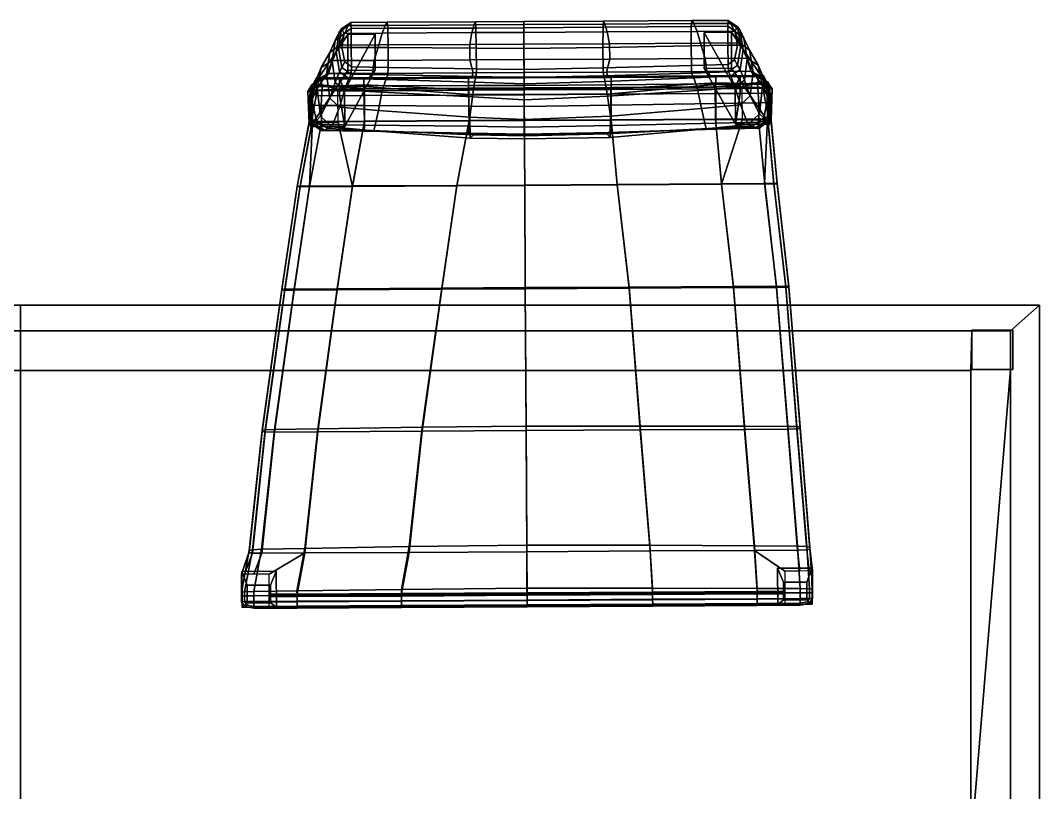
# Model space of a CAD drawing. Header units: millimetres. Extents: x -85 to 88, y -69 to 82.
# Drawn here: x 1.3 to 87.9, y 16.9 to 82.5 of the extents above; entities that cross this region are included whole.
import ezdxf

# ---------------------------------------------------------------- set-up
doc = ezdxf.new("R2010")
doc.units = ezdxf.units.MM
doc.header["$MEASUREMENT"] = 0
doc.layers.add('POLANTIS 1', color=41, linetype='Continuous')
doc.layers.add('POLANTIS 2', color=252, linetype='Continuous')

msp = doc.modelspace()

# ---------------------------------------------------------------- meshes
at = {"layer": 'POLANTIS 1'}
mesh = msp.add_polyface(dxfattribs=at)
corners = [(66.132, 33.285, -36.719), (66.124, 34.78, -36.719), (68.108, 34.791, -36.719), (68.116, 33.296, -36.719), (65.627, 32.905, 6.89), (68.55, 32.922, 6.89), (68.533, 35.98, 6.89), (65.61, 35.963, 6.89), (66.132, 33.285, -36.719), (68.116, 33.296, -36.719), (68.55, 32.922, 6.89), (65.627, 32.905, 6.89), (68.116, 33.296, -36.719), (68.108, 34.791, -36.719), (68.533, 35.98, 6.89), (68.55, 32.922, 6.89), (68.108, 34.791, -36.719), (66.124, 34.78, -36.719), (65.61, 35.963, 6.89), (68.533, 35.98, 6.89), (66.124, 34.78, -36.719), (66.132, 33.285, -36.719), (65.627, 32.905, 6.89), (65.61, 35.963, 6.89), (64.429, 77.793, -36.719), (64.437, 76.298, -36.719), (62.453, 76.287, -36.719), (62.445, 77.782, -36.719), (61.698, 81.48, 59.603), (59.373, 81.466, 59.603), (59.39, 78.408, 59.603), (61.716, 78.422, 59.603), (64.429, 77.793, -36.719), (62.445, 77.782, -36.719), (62.019, 76.725, 6.89), (64.942, 76.741, 6.89), (62.445, 77.782, -36.719), (62.453, 76.287, -36.719), (62.036, 73.667, 6.89), (62.019, 76.725, 6.89), (62.453, 76.287, -36.719), (64.437, 76.298, -36.719), (64.959, 73.683, 6.89), (62.036, 73.667, 6.89), (64.437, 76.298, -36.719), (64.429, 77.793, -36.719), (64.942, 76.741, 6.89), (64.959, 73.683, 6.89), (64.942, 76.741, 6.89), (62.019, 76.725, 6.89), (59.373, 81.466, 59.603), (61.698, 81.48, 59.603), (62.019, 76.725, 6.89), (62.036, 73.667, 6.89), (59.39, 78.408, 59.603), (59.373, 81.466, 59.603), (62.036, 73.667, 6.89), (64.959, 73.683, 6.89), (61.716, 78.422, 59.603), (59.39, 78.408, 59.603), (64.959, 73.683, 6.89), (64.942, 76.741, 6.89), (61.698, 81.48, 59.603), (61.716, 78.422, 59.603), (22.558, 33.037, -36.719), (20.574, 33.025, -36.719), (20.565, 34.52, -36.719), (22.549, 34.531, -36.719), (23.067, 32.663, 6.89), (23.049, 35.721, 6.89), (20.127, 35.704, 6.89), (20.144, 32.646, 6.89), (22.558, 33.037, -36.719), (23.067, 32.663, 6.89), (20.144, 32.646, 6.89), (20.574, 33.025, -36.719), (20.574, 33.025, -36.719), (20.144, 32.646, 6.89), (20.127, 35.704, 6.89), (20.565, 34.52, -36.719), (20.565, 34.52, -36.719), (20.127, 35.704, 6.89), (23.049, 35.721, 6.89), (22.549, 34.531, -36.719), (22.549, 34.531, -36.719), (23.049, 35.721, 6.89), (23.067, 32.663, 6.89), (22.558, 33.037, -36.719), (26.427, 77.576, -36.719), (28.411, 77.588, -36.719), (28.42, 76.093, -36.719), (26.436, 76.082, -36.719), (29.115, 81.294, 59.603), (29.133, 78.236, 59.603), (31.458, 78.249, 59.603), (31.441, 81.307, 59.603), (26.427, 77.576, -36.719), (25.926, 76.519, 6.89), (28.849, 76.536, 6.89), (28.411, 77.588, -36.719), (28.411, 77.588, -36.719), (28.849, 76.536, 6.89), (28.866, 73.478, 6.89), (28.42, 76.093, -36.719), (28.42, 76.093, -36.719), (28.866, 73.478, 6.89), (25.943, 73.461, 6.89), (26.436, 76.082, -36.719), (26.436, 76.082, -36.719), (25.943, 73.461, 6.89), (25.926, 76.519, 6.89), (26.427, 77.576, -36.719), (25.926, 76.519, 6.89), (29.115, 81.294, 59.603), (31.441, 81.307, 59.603), (28.849, 76.536, 6.89), (28.849, 76.536, 6.89), (31.441, 81.307, 59.603), (31.458, 78.249, 59.603), (28.866, 73.478, 6.89), (28.866, 73.478, 6.89), (31.458, 78.249, 59.603), (29.133, 78.236, 59.603), (25.943, 73.461, 6.89), (25.943, 73.461, 6.89), (29.133, 78.236, 59.603), (29.115, 81.294, 59.603), (25.926, 76.519, 6.89)]
mesh.append_faces([[corners[k] for k in face] for face in [(0, 1, 2, 3), (4, 5, 6, 7), (8, 9, 10, 11), (12, 13, 14, 15), (16, 17, 18, 19), (20, 21, 22, 23), (24, 25, 26, 27), (28, 29, 30, 31), (32, 33, 34, 35), (36, 37, 38, 39), (40, 41, 42, 43), (44, 45, 46, 47), (48, 49, 50, 51), (52, 53, 54, 55), (56, 57, 58, 59), (60, 61, 62, 63), (64, 65, 66, 67), (68, 69, 70, 71), (72, 73, 74, 75), (76, 77, 78, 79), (80, 81, 82, 83), (84, 85, 86, 87), (88, 89, 90, 91), (92, 93, 94, 95), (96, 97, 98, 99), (100, 101, 102, 103), (104, 105, 106, 107), (108, 109, 110, 111), (112, 113, 114, 115), (116, 117, 118, 119), (120, 121, 122, 123), (124, 125, 126, 127)]])
mesh = msp.add_polyface(dxfattribs=at)
corners = [(87.87, -33.767, 37.745), (87.87, -33.767, 37.745), (87.87, -33.767, 37.745), (87.87, 12.265, 37.745), (87.87, 12.265, 37.745), (87.87, 58.298, 37.745), (87.87, 58.298, 37.745), (87.87, 58.298, 37.745), (87.87, -33.767, 34.858), (87.87, -33.767, 34.858), (87.87, -33.767, 34.858), (87.87, 12.265, 34.858), (87.87, 12.265, 34.858), (87.87, 58.298, 34.858), (87.87, 58.298, 34.858), (87.87, 58.298, 34.858), (85.6, 52.856, 34.844), (85.6, 52.856, 34.844), (85.6, 52.856, 34.844), (85.6, 56.185, 34.844), (85.6, 56.185, 34.844), (85.6, 56.185, 34.844), (85.6, 52.856, -36.255), (85.6, 52.856, -36.255), (85.6, 52.856, -36.255), (85.6, 56.185, -36.255), (85.6, 56.185, -36.255), (85.6, 56.185, -36.255), (85.6, -31.654, 34.844), (85.6, -31.654, 34.844), (85.6, -31.654, 34.844), (85.6, -28.325, 34.844), (85.6, -28.325, 34.844), (85.6, -28.325, 34.844), (85.6, -31.654, -36.255), (85.6, -31.654, -36.255), (85.6, -31.654, -36.255), (85.6, -28.325, -36.255), (85.6, -28.325, -36.255), (85.6, -28.325, -36.255), (85.4, -31.604, 34.858), (85.4, -31.604, 34.858), (85.4, -31.604, 34.858), (85.4, 12.265, 34.858), (85.4, 12.265, 34.858), (85.4, 56.135, 34.858), (85.4, 56.135, 34.858), (85.4, 56.135, 34.858), (85.4, -31.604, 34.844), (85.4, -31.604, 34.844), (85.4, -31.604, 34.844), (85.4, -28.325, 34.844), (85.4, -28.325, 34.844), (85.4, -28.325, 34.844), (85.4, 52.856, 34.844), (85.4, 52.856, 34.844), (85.4, 52.856, 34.844), (85.4, 56.135, 34.844), (85.4, 56.135, 34.844), (85.4, 56.135, 34.844), (85.4, -28.325, 28.743), (85.4, -28.325, 28.743), (85.4, -28.325, 28.743), (85.4, 12.265, 28.743), (85.4, 12.265, 28.743), (85.4, 52.856, 28.743), (85.4, 52.856, 28.743), (85.4, 52.856, 28.743), (82.108, -28.325, 28.743), (82.108, -28.325, 28.743), (82.108, -28.325, 28.743), (82.108, 52.856, 28.743), (82.108, 52.856, 28.743), (82.108, 52.856, 28.743), (82.104, -31.654, 34.844), (82.104, -31.654, 34.844), (82.104, -31.654, 34.844), (82.104, -31.604, 34.844), (82.104, -31.604, 34.844), (82.104, -31.604, 34.844), (82.104, -28.325, 34.844), (82.104, -28.325, 34.844), (82.104, -28.325, 34.844), (82.104, -28.325, 34.844), (82.104, -28.325, 34.844), (82.104, -28.325, 34.844), (82.104, 52.856, 34.844), (82.104, 52.856, 34.844), (82.104, 52.856, 34.844), (82.104, 52.856, 34.844), (82.104, 52.856, 34.844), (82.104, 52.856, 34.844), (82.104, 56.135, 34.844), (82.104, 56.135, 34.844), (82.104, 56.135, 34.844), (82.104, 56.185, 34.844), (82.104, 56.185, 34.844), (82.104, 56.185, 34.844), (82.104, -31.604, 28.743), (82.104, -31.604, 28.743), (82.104, -31.604, 28.743), (82.104, -28.309, 28.743), (82.104, 52.839, 28.743), (82.104, 56.135, 28.743), (82.104, 56.135, 28.743), (82.104, 56.135, 28.743), (82.104, -31.654, -36.255), (82.104, -31.654, -36.255), (82.104, -31.654, -36.255), (82.104, -28.325, -36.255), (82.104, -28.325, -36.255), (82.104, -28.325, -36.255), (82.104, 52.856, -36.255), (82.104, 52.856, -36.255), (82.104, 52.856, -36.255), (82.104, 56.185, -36.255), (82.104, 56.185, -36.255), (82.104, 56.185, -36.255), (82.02, -28.224, 34.721), (82.02, -28.224, 34.721), (82.02, -28.224, 34.721), (82.02, 12.265, 34.721), (82.02, 12.265, 34.721), (82.02, 52.755, 34.721), (82.02, 52.755, 34.721), (82.02, 52.755, 34.721), (82.02, -28.224, 28.743), (82.02, -28.224, 28.743), (82.02, -28.224, 28.743), (82.02, 12.265, 28.743), (82.02, 12.265, 28.743), (82.02, 52.755, 28.743), (82.02, 52.755, 28.743), (82.02, 52.755, 28.743), (1.318, -33.767, 37.745), (1.318, -33.767, 37.745), (1.318, 12.266, 37.745), (1.318, 58.298, 37.745), (1.318, 58.298, 37.745), (1.318, -33.767, 34.858), (1.318, -33.767, 34.858), (1.318, -31.604, 34.858), (1.318, -31.604, 34.858), (1.318, 56.135, 34.858), (1.318, 56.135, 34.858), (1.318, 58.298, 34.858), (1.318, 58.298, 34.858), (1.318, -28.224, 34.721), (1.318, -28.224, 34.721), (1.318, 12.266, 34.721), (1.318, 52.755, 34.721), (1.318, 52.755, 34.721), (1.318, -31.604, 28.743), (1.318, -31.604, 28.743), (1.318, -28.224, 28.743), (1.318, -28.224, 28.743), (1.318, 52.755, 28.743), (1.318, 52.755, 28.743), (1.318, 56.135, 28.743), (1.318, 56.135, 28.743), (-79.383, -28.224, 34.721), (-79.383, -28.224, 34.721), (-79.383, -28.224, 34.721), (-79.383, 12.266, 34.721), (-79.383, 12.266, 34.721), (-79.383, 52.755, 34.721), (-79.383, 52.755, 34.721), (-79.383, 52.755, 34.721), (-79.383, -28.224, 28.743), (-79.383, -28.224, 28.743), (-79.383, -28.224, 28.743), (-79.383, 12.266, 28.743), (-79.383, 12.266, 28.743), (-79.383, 52.755, 28.743), (-79.383, 52.755, 28.743), (-79.383, 52.755, 28.743), (-79.467, -31.654, 34.844), (-79.467, -31.654, 34.844), (-79.467, -31.654, 34.844), (-79.467, -31.604, 34.844), (-79.467, -31.604, 34.844), (-79.467, -31.604, 34.844), (-79.467, -28.325, 34.844), (-79.467, -28.325, 34.844), (-79.467, -28.325, 34.844), (-79.467, -28.325, 34.844), (-79.467, -28.325, 34.844), (-79.467, -28.325, 34.844), (-79.467, 52.856, 34.844), (-79.467, 52.856, 34.844), (-79.467, 52.856, 34.844), (-79.467, 52.856, 34.844), (-79.467, 52.856, 34.844), (-79.467, 52.856, 34.844), (-79.467, 56.135, 34.844), (-79.467, 56.135, 34.844), (-79.467, 56.135, 34.844), (-79.467, 56.185, 34.844), (-79.467, 56.185, 34.844), (-79.467, 56.185, 34.844), (-79.467, -31.604, 28.743), (-79.467, -31.604, 28.743), (-79.467, -31.604, 28.743), (-79.467, -28.309, 28.743), (-79.467, 52.839, 28.743), (-79.467, 56.135, 28.743), (-79.467, 56.135, 28.743), (-79.467, 56.135, 28.743), (-79.467, -31.654, -36.255), (-79.467, -31.654, -36.255), (-79.467, -31.654, -36.255), (-79.467, -28.325, -36.255), (-79.467, -28.325, -36.255), (-79.467, -28.325, -36.255), (-79.467, 52.856, -36.255), (-79.467, 52.856, -36.255), (-79.467, 52.856, -36.255), (-79.467, 56.185, -36.255), (-79.467, 56.185, -36.255), (-79.467, 56.185, -36.255), (-79.471, -28.325, 28.743), (-79.471, -28.325, 28.743), (-79.471, -28.325, 28.743), (-79.471, 52.856, 28.743), (-79.471, 52.856, 28.743), (-79.471, 52.856, 28.743), (-82.763, -31.604, 34.858), (-82.763, -31.604, 34.858), (-82.763, -31.604, 34.858), (-82.763, 12.266, 34.858), (-82.763, 12.266, 34.858), (-82.763, 56.135, 34.858), (-82.763, 56.135, 34.858), (-82.763, 56.135, 34.858), (-82.763, -31.604, 34.844), (-82.763, -31.604, 34.844), (-82.763, -31.604, 34.844), (-82.763, -28.325, 34.844), (-82.763, -28.325, 34.844), (-82.763, -28.325, 34.844), (-82.763, 52.856, 34.844), (-82.763, 52.856, 34.844), (-82.763, 52.856, 34.844), (-82.763, 56.135, 34.844), (-82.763, 56.135, 34.844), (-82.763, 56.135, 34.844), (-82.763, -28.325, 28.743), (-82.763, -28.325, 28.743), (-82.763, -28.325, 28.743), (-82.763, 12.266, 28.743), (-82.763, 12.266, 28.743), (-82.763, 52.856, 28.743), (-82.763, 52.856, 28.743), (-82.763, 52.856, 28.743), (-82.963, -31.654, 34.844), (-82.963, -31.654, 34.844), (-82.963, -31.654, 34.844), (-82.963, -28.325, 34.844), (-82.963, -28.325, 34.844), (-82.963, -28.325, 34.844), (-82.963, 52.856, 34.844), (-82.963, 52.856, 34.844), (-82.963, 52.856, 34.844), (-82.963, 56.185, 34.844), (-82.963, 56.185, 34.844), (-82.963, 56.185, 34.844), (-82.963, -31.654, -36.255), (-82.963, -31.654, -36.255), (-82.963, -31.654, -36.255), (-82.963, -28.325, -36.255), (-82.963, -28.325, -36.255), (-82.963, -28.325, -36.255), (-82.963, 52.856, -36.255), (-82.963, 52.856, -36.255), (-82.963, 52.856, -36.255), (-82.963, 56.185, -36.255), (-82.963, 56.185, -36.255), (-82.963, 56.185, -36.255), (-85.233, 58.298, 37.745), (-85.233, 58.298, 37.745), (-85.233, 58.298, 37.745), (-85.233, 58.298, 34.858), (-85.233, 58.298, 34.858), (-85.233, 58.298, 34.858), (-85.233, -33.767, 37.745), (-85.233, -33.767, 37.745), (-85.233, -33.767, 37.745), (-85.233, 12.266, 37.745), (-85.233, 12.266, 37.745), (-85.233, -33.767, 34.858), (-85.233, -33.767, 34.858), (-85.233, -33.767, 34.858), (-85.233, 12.266, 34.858), (-85.233, 12.266, 34.858)]
mesh.append_faces([[corners[k] for k in face] for face in [(7, 14, 145, 138), (12, 44, 47, 15), (130, 122, 125, 133), (43, 63, 65, 54), (45, 43, 54, 57), (59, 56, 90, 94), (72, 89, 55, 66), (103, 92, 86, 71), (24, 113, 116, 27), (17, 20, 95, 87), (91, 97, 117, 114), (18, 88, 112, 23), (19, 16, 22, 25), (96, 21, 26, 115), (121, 149, 151, 124), (47, 144, 146, 15), (143, 46, 58, 93), (143, 93, 104, 158), (105, 73, 102, 132), (105, 132, 157, 159), (150, 156, 131, 123), (279, 138, 145, 281), (232, 229, 292, 282), (165, 163, 171, 173), (242, 253, 250, 230), (245, 242, 230, 233), (244, 195, 192, 241), (223, 251, 240, 191), (207, 225, 193, 196), (273, 276, 219, 216), (260, 189, 198, 263), (188, 214, 217, 197), (261, 272, 215, 190), (265, 277, 274, 262), (199, 218, 275, 264), (151, 149, 164, 167), (232, 282, 146, 144), (143, 158, 205, 194), (143, 194, 243, 231), (204, 224, 206, 175), (206, 159, 157, 175), (150, 166, 174, 156), (13, 5, 3, 11), (6, 137, 136, 4), (280, 283, 293, 288), (249, 252, 224, 204), (249, 204, 175, 172), (137, 278, 287, 136), (129, 132, 102, 67), (102, 73, 67, 67), (129, 67, 64, 64), (2, 135, 139, 9), (12, 10, 42, 44), (130, 128, 120, 122), (40, 48, 51, 43), (60, 63, 43, 51), (50, 79, 84, 53), (69, 61, 52, 82), (98, 68, 80, 77), (39, 36, 107, 110), (32, 81, 74, 29), (85, 111, 108, 76), (33, 38, 109, 83), (28, 34, 37, 31), (75, 106, 35, 30), (121, 119, 148, 149), (42, 10, 140, 142), (141, 152, 99, 78), (141, 78, 49, 41), (100, 153, 155, 127), (100, 127, 101, 70), (147, 118, 126, 154), (285, 289, 139, 135), (227, 290, 292, 229), (160, 168, 171, 163), (250, 248, 239, 230), (230, 239, 236, 228), (235, 238, 186, 180), (220, 184, 237, 246), (202, 181, 187, 222), (270, 213, 210, 267), (257, 254, 177, 183), (182, 176, 208, 211), (258, 185, 212, 269), (256, 259, 271, 268), (178, 255, 266, 209), (148, 162, 164, 149), (227, 142, 140, 290), (141, 226, 234, 179), (141, 179, 200, 152), (155, 153, 201, 170), (203, 170, 201, 221), (147, 154, 169, 161), (8, 11, 3, 0), (1, 4, 136, 134), (286, 288, 293, 291), (249, 172, 170, 203), (249, 203, 221, 247), (134, 136, 287, 284), (129, 64, 62, 101), (62, 70, 101, 101), (129, 101, 127, 127)]])
at = {"layer": 'POLANTIS 2'}
mesh = msp.add_polyface(dxfattribs=at)
corners = [(26.062, 77.008, 11.032), (25.801, 75.366, 11.276), (25.897, 75.393, 11.619), (26.223, 77.049, 11.333), (26.449, 77.424, 16.04), (26.079, 75.727, 16.36), (26.46, 73.98, 16.699), (26.223, 73.733, 11.916), (26.103, 73.721, 11.523), (28.391, 81.477, 56.86), (28.139, 79.806, 57.094), (28.339, 80.121, 59.712), (28.59, 81.753, 59.483), (28.823, 81.37, 59.905), (28.621, 80.178, 60.201), (28.868, 78.954, 60.244), (28.616, 78.487, 59.942), (28.408, 78.129, 57.328), (25.783, 75.322, 10.725), (26.074, 73.688, 10.955), (26.163, 73.74, 10.464), (26.061, 75.281, 10.235), (26.05, 76.934, 10.008), (26.025, 76.953, 10.496), (29.177, 82.038, 56.782), (28.844, 81.381, 50.213), (28.058, 80.786, 50.295), (27.596, 79.762, 41.896), (28.425, 80.378, 41.807), (30.489, 76.921, 10.008), (30.516, 75.249, 10.077), (26.855, 75.264, 10.073), (26.941, 76.91, 10.023), (26.05, 76.934, 10.008), (26.061, 75.281, 10.235), (26.163, 73.74, 10.464), (26.875, 73.645, 10.466), (30.538, 73.601, 10.473), (28.868, 78.954, 60.244), (29.426, 78.542, 60.431), (29.419, 80.194, 60.364), (28.621, 80.178, 60.201), (28.823, 81.37, 59.905), (29.399, 81.806, 59.972), (29.376, 82.3, 59.406), (28.59, 81.753, 59.483), (28.391, 81.477, 56.86), (28.59, 81.753, 59.483), (29.376, 82.3, 59.406), (29.177, 82.038, 56.782), (30.575, 77.575, 10.949), (30.474, 77.521, 10.42), (26.815, 77.501, 10.42), (26.896, 77.557, 10.951), (26.062, 77.008, 11.032), (26.025, 76.953, 10.496), (26.05, 76.934, 10.008), (26.941, 76.91, 10.023), (26.815, 77.501, 10.42), (30.474, 77.521, 10.42), (29.218, 77.551, 57.409), (29.409, 77.93, 60.02), (28.616, 78.487, 59.942), (29.409, 77.93, 60.02), (27.32, 77.918, 42.163), (27.803, 79.013, 50.54), (28.062, 77.214, 50.787), (27.596, 75.886, 42.434), (27.596, 79.762, 41.896), (28.425, 80.378, 41.807), (27.819, 79.076, 26.809), (26.863, 78.484, 26.912), (26.449, 77.424, 16.04), (27.495, 77.981, 15.935), (31.229, 77.985, 15.927), (31.367, 79.085, 26.805), (28.412, 75.115, 42.537), (28.84, 76.559, 50.874), (26.524, 76.687, 27.217), (26.863, 78.484, 26.912), (26.816, 74.34, 27.527), (27.771, 73.456, 27.707), (31.732, 74.833, 42.574), (28.412, 75.115, 42.537), (27.771, 73.456, 27.707), (31.34, 73.104, 27.797), (27.186, 77.596, 11.238), (26.223, 77.049, 11.333), (30.926, 77.606, 11.233), (30.532, 77.009, 9.934), (30.535, 76.669, 8.2), (26.767, 77.001, 8.135), (26.768, 76.872, 9.85), (26.043, 76.812, 9.849), (25.978, 76.86, 8.128), (28.284, 76.638, 5.513), (25.929, 76.525, 6.89), (30.535, 76.66, 6.384), (28.282, 76.494, 5.241), (30.535, 76.507, 5.244), (30.538, 76.095, 5.155), (28.283, 76.082, 5.155), (30.55, 73.933, 10.747), (30.533, 76.868, 10.545), (26.116, 76.844, 10.448), (26.133, 73.909, 10.62), (26.102, 73.907, 10.012), (26.133, 73.909, 10.62), (26.116, 76.844, 10.448), (25.98, 76.458, 9.858), (25.98, 76.458, 9.858), (26.116, 76.844, 10.448), (30.533, 76.868, 10.545), (26.043, 76.812, 9.849), (25.978, 76.86, 8.128), (25.717, 76.449, 8.145), (25.838, 73.899, 8.272), (25.839, 73.783, 5.579), (30.535, 76.651, 5.526), (25.929, 76.525, 6.89), (30.55, 73.898, 5.186), (28.296, 73.885, 5.186), (30.535, 76.507, 5.244), (28.282, 76.494, 5.241)]
mesh.append_faces([[corners[k] for k in face] for face in [(0, 1, 2, 3), (4, 3, 2, 5), (6, 5, 2, 7), (8, 7, 2, 1), (9, 10, 11, 12), (13, 12, 11, 14), (15, 14, 11, 16), (17, 16, 11, 10), (8, 1, 18, 19), (20, 19, 18, 21), (22, 21, 18, 23), (0, 23, 18, 1), (9, 24, 25, 26), (27, 26, 25, 28), (29, 30, 31, 32), (33, 32, 31, 34), (35, 34, 31, 36), (37, 36, 31, 30), (38, 39, 40, 41), (42, 41, 40, 43), (42, 43, 44, 45), (46, 47, 48, 49), (50, 51, 52, 53), (54, 53, 52, 55), (56, 55, 52, 57), (29, 32, 58, 59), (17, 60, 61, 16), (38, 62, 63, 39), (27, 64, 65, 26), (9, 26, 65, 10), (17, 10, 65, 66), (67, 66, 65, 64), (68, 69, 70, 71), (72, 71, 70, 73), (74, 73, 70, 75), (67, 76, 77, 66), (17, 66, 77, 60), (4, 5, 78, 79), (27, 79, 78, 64), (67, 64, 78, 80), (6, 80, 78, 5), (67, 80, 81, 76), (82, 83, 84, 85), (72, 73, 86, 87), (54, 87, 86, 53), (50, 53, 86, 88), (74, 88, 86, 73), (89, 90, 91, 92), (93, 92, 91, 94), (91, 95, 96, 94), (90, 97, 95, 91), (98, 99, 100, 101), (102, 103, 104, 105), (106, 107, 108, 109), (93, 110, 111, 92), (89, 92, 111, 112), (113, 114, 115, 109), (106, 109, 115, 116), (115, 117, 116, 116), (97, 118, 95, 95), (119, 117, 115, 114), (120, 121, 101, 100), (122, 123, 95, 118)]])
mesh = msp.add_polyface(dxfattribs=at)
corners = [(32.338, 77.462, 57.421), (32.011, 76.383, 50.893), (39.701, 75.979, 50.935), (39.893, 77.238, 57.449), (31.732, 74.833, 42.574), (39.477, 74.279, 42.648), (32.518, 81.815, 59.973), (32.537, 80.176, 60.368), (40.036, 80.131, 60.379), (40.006, 81.836, 59.976), (32.541, 78.495, 60.439), (40.049, 78.381, 60.456), (30.489, 76.921, 10.008), (30.474, 77.521, 10.42), (39.359, 77.572, 10.42), (39.372, 76.95, 10.01), (30.575, 77.575, 10.949), (39.421, 77.624, 10.945), (39.359, 77.572, 10.42), (30.474, 77.521, 10.42), (32.532, 77.868, 60.03), (40.017, 77.717, 60.052), (40.017, 77.717, 60.052), (32.532, 77.868, 60.03), (32.302, 82.055, 56.782), (32.034, 81.399, 50.213), (28.844, 81.381, 50.213), (29.177, 82.038, 56.782), (31.748, 80.395, 41.805), (28.425, 80.378, 41.807), (29.419, 80.194, 60.364), (29.426, 78.542, 60.431), (29.399, 81.806, 59.972), (32.479, 82.318, 59.406), (29.376, 82.3, 59.406), (29.376, 82.3, 59.406), (32.479, 82.318, 59.406), (29.409, 77.93, 60.02), (29.218, 77.551, 57.409), (29.409, 77.93, 60.02), (39.845, 82.099, 56.782), (39.66, 81.443, 50.213), (39.481, 80.437, 41.801), (39.406, 75.213, 10.087), (30.516, 75.249, 10.077), (30.538, 73.601, 10.473), (39.42, 73.494, 10.491), (39.975, 82.361, 59.406), (39.975, 82.361, 59.406), (31.367, 79.085, 26.805), (27.819, 79.076, 26.809), (28.84, 76.559, 50.874), (28.412, 75.115, 42.537), (39.475, 79.126, 26.787), (31.229, 77.985, 15.927), (39.754, 78.026, 15.9), (39.643, 77.651, 11.215), (30.926, 77.606, 11.233), (30.535, 76.507, 5.244), (30.535, 76.651, 5.526), (39.402, 76.701, 5.579), (39.403, 76.557, 5.257), (30.535, 76.66, 6.384), (39.402, 76.709, 6.489), (30.532, 77.009, 9.934), (30.533, 76.868, 10.545), (39.405, 76.18, 10.778), (39.402, 76.588, 10.137), (30.55, 73.933, 10.747), (39.417, 73.98, 11.046), (39.405, 76.18, 10.778), (30.533, 76.868, 10.545), (30.535, 76.507, 5.244), (39.403, 76.557, 5.257), (39.405, 76.146, 5.155), (30.538, 76.095, 5.155), (30.55, 73.898, 5.186), (39.417, 73.949, 5.186), (39.402, 76.718, 8.358), (30.535, 76.669, 8.2), (44.103, 75.74, 50.961), (44.095, 77.099, 57.466), (44.112, 74.066, 42.691), (44.078, 80.103, 60.384), (44.068, 81.846, 59.977), (44.088, 78.311, 60.467), (44.092, 77.599, 10.42), (44.096, 76.963, 10.012), (44.092, 77.65, 10.941), (44.092, 77.599, 10.42), (44.092, 77.621, 60.065), (44.092, 77.621, 60.065), (44.066, 82.122, 56.782), (44.07, 81.468, 50.213), (44.076, 80.463, 41.797), (44.106, 75.185, 10.093), (44.116, 73.423, 10.502), (44.065, 82.384, 59.406), (44.065, 82.384, 59.406), (44.083, 79.151, 26.77), (44.089, 78.049, 15.874), (44.091, 77.674, 11.198), (44.097, 76.727, 5.61), (44.098, 76.584, 5.265), (44.097, 76.735, 6.553), (44.1, 76.205, 10.918), (44.097, 76.613, 10.259), (44.112, 74.005, 11.224), (44.1, 76.205, 10.918), (44.098, 76.584, 5.265), (44.1, 76.172, 5.155), (44.113, 73.975, 5.186), (44.097, 76.744, 8.453)]
mesh.append_faces([[corners[k] for k in face] for face in [(0, 1, 2, 3), (4, 5, 2, 1), (6, 7, 8, 9), (10, 11, 8, 7), (12, 13, 14, 15), (16, 17, 18, 19), (10, 20, 21, 11), (0, 3, 22, 23), (24, 25, 26, 27), (28, 29, 26, 25), (10, 7, 30, 31), (6, 32, 30, 7), (6, 33, 34, 32), (24, 27, 35, 36), (0, 23, 37, 38), (10, 31, 39, 20), (24, 40, 41, 25), (28, 25, 41, 42), (12, 15, 43, 44), (45, 44, 43, 46), (6, 9, 47, 33), (24, 36, 48, 40), (28, 49, 50, 29), (0, 38, 51, 1), (4, 1, 51, 52), (28, 42, 53, 49), (54, 49, 53, 55), (54, 55, 56, 57), (16, 57, 56, 17), (58, 59, 60, 61), (62, 63, 60, 59), (64, 65, 66, 67), (68, 69, 70, 71), (72, 73, 74, 75), (76, 75, 74, 77), (64, 67, 78, 79), (62, 79, 78, 63), (80, 81, 3, 2), (5, 82, 80, 2), (8, 83, 84, 9), (11, 85, 83, 8), (14, 86, 87, 15), (17, 88, 89, 18), (21, 90, 85, 11), (81, 91, 22, 3), (40, 92, 93, 41), (41, 93, 94, 42), (87, 95, 43, 15), (95, 96, 46, 43), (9, 84, 97, 47), (48, 98, 92, 40), (99, 100, 55, 53), (42, 94, 99, 53), (56, 101, 88, 17), (55, 100, 101, 56), (60, 102, 103, 61), (63, 104, 102, 60), (66, 105, 106, 67), (69, 107, 108, 70), (73, 109, 110, 74), (74, 110, 111, 77), (78, 112, 104, 63), (67, 106, 112, 78)]])
mesh = msp.add_polyface(dxfattribs=at)
corners = [(58.519, 77.611, 57.421), (50.967, 77.301, 57.449), (51.174, 76.045, 50.935), (58.858, 76.536, 50.893), (59.155, 74.989, 42.574), (51.417, 74.347, 42.648), (58.29, 81.962, 59.973), (50.803, 81.898, 59.976), (50.792, 80.193, 60.379), (58.29, 80.323, 60.368), (58.305, 78.642, 60.439), (50.799, 78.442, 60.456), (60.375, 77.091, 10.008), (51.491, 77.019, 10.01), (51.497, 77.641, 10.42), (60.383, 77.692, 10.42), (60.281, 77.744, 10.949), (60.383, 77.692, 10.42), (51.497, 77.641, 10.42), (51.436, 77.693, 10.945), (50.838, 77.779, 60.052), (58.321, 78.015, 60.03), (58.321, 78.015, 60.03), (50.838, 77.779, 60.052), (58.503, 82.205, 56.782), (61.628, 82.223, 56.782), (61.968, 81.57, 50.213), (58.779, 81.552, 50.213), (59.076, 80.55, 41.805), (62.399, 80.572, 41.807), (61.419, 78.724, 60.431), (61.407, 80.376, 60.364), (61.408, 81.989, 59.972), (61.426, 82.483, 59.406), (58.323, 82.465, 59.406), (58.323, 82.465, 59.406), (61.426, 82.483, 59.406), (61.638, 77.736, 57.409), (61.443, 78.113, 60.02), (61.443, 78.113, 60.02), (51.152, 81.508, 50.213), (50.96, 82.162, 56.782), (51.343, 80.505, 41.801), (60.367, 75.419, 10.077), (51.477, 75.281, 10.087), (60.363, 73.771, 10.473), (51.483, 73.563, 10.491), (50.827, 82.423, 59.406), (50.827, 82.423, 59.406), (62.027, 76.748, 50.874), (62.472, 75.309, 42.537), (59.472, 79.245, 26.805), (51.364, 79.194, 26.787), (59.623, 78.147, 15.927), (51.098, 78.091, 15.9), (59.93, 77.771, 11.233), (51.213, 77.716, 11.215), (60.333, 76.677, 5.244), (51.466, 76.626, 5.257), (51.465, 76.769, 5.579), (60.332, 76.82, 5.526), (60.332, 76.83, 6.384), (51.465, 76.778, 6.489), (60.33, 77.179, 9.934), (51.465, 76.657, 10.137), (51.468, 76.249, 10.778), (60.331, 77.037, 10.545), (60.347, 74.103, 10.747), (60.331, 77.037, 10.545), (51.468, 76.249, 10.778), (51.48, 74.049, 11.046), (60.333, 76.677, 5.244), (60.335, 76.265, 5.155), (51.468, 76.214, 5.155), (51.466, 76.626, 5.257), (60.348, 74.068, 5.186), (51.48, 74.018, 5.186), (60.332, 76.839, 8.2), (51.465, 76.787, 8.358), (62.583, 76.833, 5.513), (44.103, 75.74, 50.961), (44.095, 77.099, 57.466), (44.112, 74.066, 42.691), (44.068, 81.846, 59.977), (44.078, 80.103, 60.384), (44.088, 78.311, 60.467), (44.096, 76.963, 10.012), (44.092, 77.599, 10.42), (44.092, 77.599, 10.42), (44.092, 77.65, 10.941), (44.092, 77.621, 60.065), (44.092, 77.621, 60.065), (44.07, 81.468, 50.213), (44.066, 82.122, 56.782), (44.076, 80.463, 41.797), (44.106, 75.185, 10.093), (44.116, 73.423, 10.502), (44.065, 82.384, 59.406), (44.065, 82.384, 59.406), (44.083, 79.151, 26.77), (44.089, 78.049, 15.874), (44.091, 77.674, 11.198), (44.098, 76.584, 5.265), (44.097, 76.727, 5.61), (44.097, 76.735, 6.553), (44.097, 76.613, 10.259), (44.1, 76.205, 10.918), (44.1, 76.205, 10.918), (44.112, 74.005, 11.224), (44.1, 76.172, 5.155), (44.098, 76.584, 5.265), (44.113, 73.975, 5.186), (44.097, 76.744, 8.453)]
mesh.append_faces([[corners[k] for k in face] for face in [(0, 1, 2, 3), (4, 3, 2, 5), (6, 7, 8, 9), (10, 9, 8, 11), (12, 13, 14, 15), (16, 17, 18, 19), (10, 11, 20, 21), (0, 22, 23, 1), (24, 25, 26, 27), (28, 27, 26, 29), (10, 30, 31, 9), (6, 9, 31, 32), (6, 32, 33, 34), (24, 35, 36, 25), (0, 37, 38, 22), (10, 21, 39, 30), (24, 27, 40, 41), (28, 42, 40, 27), (12, 43, 44, 13), (45, 46, 44, 43), (6, 34, 47, 7), (24, 41, 48, 35), (0, 3, 49, 37), (4, 50, 49, 3), (28, 51, 52, 42), (53, 54, 52, 51), (53, 55, 56, 54), (16, 19, 56, 55), (57, 58, 59, 60), (61, 60, 59, 62), (63, 64, 65, 66), (67, 68, 69, 70), (71, 72, 73, 74), (75, 76, 73, 72), (63, 77, 78, 64), (61, 62, 78, 77), (61, 79, 60, 60), (80, 2, 1, 81), (5, 2, 80, 82), (8, 7, 83, 84), (11, 8, 84, 85), (14, 13, 86, 87), (19, 18, 88, 89), (20, 11, 85, 90), (81, 1, 23, 91), (41, 40, 92, 93), (40, 42, 94, 92), (86, 13, 44, 95), (95, 44, 46, 96), (7, 47, 97, 83), (48, 41, 93, 98), (99, 52, 54, 100), (42, 52, 99, 94), (56, 19, 89, 101), (54, 56, 101, 100), (59, 58, 102, 103), (62, 59, 103, 104), (65, 64, 105, 106), (70, 69, 107, 108), (74, 73, 109, 110), (73, 76, 111, 109), (78, 62, 104, 112), (64, 78, 112, 105)]])
mesh = msp.add_polyface(dxfattribs=at)
corners = [(64.8, 77.228, 11.032), (64.639, 77.267, 11.333), (64.983, 75.616, 11.619), (65.08, 75.59, 11.276), (64.409, 77.64, 16.04), (64.798, 75.948, 16.36), (64.437, 74.196, 16.699), (64.676, 73.952, 11.916), (64.796, 73.941, 11.523), (62.421, 81.671, 56.86), (62.219, 81.944, 59.483), (62.488, 80.316, 59.712), (62.691, 80.003, 57.094), (61.989, 81.559, 59.905), (62.205, 80.369, 60.201), (61.972, 79.143, 60.244), (62.229, 78.679, 59.942), (62.442, 78.323, 57.328), (64.826, 73.908, 10.955), (65.098, 75.546, 10.725), (64.737, 73.96, 10.464), (64.821, 75.501, 10.235), (64.813, 77.155, 10.008), (64.838, 77.174, 10.496), (62.762, 80.984, 50.295), (61.968, 81.57, 50.213), (61.628, 82.223, 56.782), (63.235, 79.965, 41.896), (62.399, 80.572, 41.807), (60.375, 77.091, 10.008), (63.922, 77.12, 10.023), (64.027, 75.476, 10.073), (60.367, 75.419, 10.077), (64.813, 77.155, 10.008), (64.821, 75.501, 10.235), (64.737, 73.96, 10.464), (64.026, 73.856, 10.466), (60.363, 73.771, 10.473), (61.972, 79.143, 60.244), (62.205, 80.369, 60.201), (61.407, 80.376, 60.364), (61.419, 78.724, 60.431), (61.989, 81.559, 59.905), (61.408, 81.989, 59.972), (62.219, 81.944, 59.483), (61.426, 82.483, 59.406), (62.421, 81.671, 56.86), (61.628, 82.223, 56.782), (61.426, 82.483, 59.406), (62.219, 81.944, 59.483), (60.281, 77.744, 10.949), (63.96, 77.768, 10.951), (64.041, 77.713, 10.42), (60.383, 77.692, 10.42), (64.8, 77.228, 11.032), (64.838, 77.174, 10.496), (64.813, 77.155, 10.008), (63.922, 77.12, 10.023), (60.383, 77.692, 10.42), (64.041, 77.713, 10.42), (61.443, 78.113, 60.02), (61.638, 77.736, 57.409), (61.443, 78.113, 60.02), (62.229, 78.679, 59.942), (63.036, 79.213, 50.54), (63.532, 78.124, 42.163), (62.798, 77.412, 50.787), (63.279, 76.089, 42.434), (63.235, 79.965, 41.896), (63.983, 78.695, 26.912), (63.02, 79.276, 26.809), (62.399, 80.572, 41.807), (64.409, 77.64, 16.04), (63.356, 78.185, 15.935), (59.623, 78.147, 15.927), (59.472, 79.245, 26.805), (59.076, 80.55, 41.805), (62.027, 76.748, 50.874), (62.472, 75.309, 42.537), (63.983, 78.695, 26.912), (64.342, 76.903, 27.217), (64.077, 74.552, 27.527), (63.132, 73.657, 27.707), (59.155, 74.989, 42.574), (59.567, 73.265, 27.797), (63.132, 73.657, 27.707), (62.472, 75.309, 42.537), (64.639, 77.267, 11.333), (63.67, 77.803, 11.238), (59.93, 77.771, 11.233), (60.33, 77.179, 9.934), (64.096, 77.084, 9.85), (64.095, 77.214, 8.135), (60.332, 76.839, 8.2), (64.821, 77.033, 9.849), (64.886, 77.082, 8.128), (64.939, 76.747, 6.89), (62.583, 76.833, 5.513), (60.332, 76.83, 6.384), (62.586, 76.69, 5.241), (62.59, 76.278, 5.155), (60.335, 76.265, 5.155), (60.333, 76.677, 5.244), (60.347, 74.103, 10.747), (64.764, 74.129, 10.62), (64.748, 77.064, 10.448), (60.331, 77.037, 10.545), (64.796, 74.128, 10.012), (64.888, 76.679, 9.858), (64.748, 77.064, 10.448), (64.764, 74.129, 10.62), (64.748, 77.064, 10.448), (64.888, 76.679, 9.858), (60.331, 77.037, 10.545), (64.821, 77.033, 9.849), (65.152, 76.674, 8.145), (64.886, 77.082, 8.128), (65.059, 74.122, 8.272), (65.06, 74.006, 5.579), (64.939, 76.747, 6.89), (60.348, 74.068, 5.186), (62.602, 74.081, 5.186), (60.333, 76.677, 5.244), (60.332, 76.82, 5.526), (62.586, 76.69, 5.241)]
mesh.append_faces([[corners[k] for k in face] for face in [(0, 1, 2, 3), (4, 5, 2, 1), (6, 7, 2, 5), (8, 3, 2, 7), (9, 10, 11, 12), (13, 14, 11, 10), (15, 16, 11, 14), (17, 12, 11, 16), (8, 18, 19, 3), (20, 21, 19, 18), (22, 23, 19, 21), (0, 3, 19, 23), (9, 24, 25, 26), (27, 28, 25, 24), (29, 30, 31, 32), (33, 34, 31, 30), (35, 36, 31, 34), (37, 32, 31, 36), (38, 39, 40, 41), (42, 43, 40, 39), (42, 44, 45, 43), (46, 47, 48, 49), (50, 51, 52, 53), (54, 55, 52, 51), (56, 57, 52, 55), (29, 58, 59, 30), (17, 16, 60, 61), (38, 41, 62, 63), (27, 24, 64, 65), (9, 12, 64, 24), (17, 66, 64, 12), (67, 65, 64, 66), (68, 69, 70, 71), (72, 73, 70, 69), (74, 75, 70, 73), (76, 71, 70, 75), (67, 66, 77, 78), (17, 61, 77, 66), (4, 79, 80, 5), (27, 65, 80, 79), (67, 81, 80, 65), (6, 5, 80, 81), (67, 78, 82, 81), (83, 84, 85, 86), (72, 87, 88, 73), (54, 51, 88, 87), (50, 89, 88, 51), (74, 73, 88, 89), (90, 91, 92, 93), (94, 95, 92, 91), (92, 95, 96, 97), (93, 92, 97, 98), (99, 100, 101, 102), (103, 104, 105, 106), (107, 108, 109, 110), (94, 91, 111, 112), (90, 113, 111, 91), (114, 108, 115, 116), (107, 117, 115, 108), (115, 117, 118, 118), (119, 116, 115, 118), (120, 101, 100, 121), (122, 123, 97, 124)]])
mesh = msp.add_polyface(dxfattribs=at)
corners = [(30.603, 73.087, 11.638), (30.916, 73.091, 12.111), (27.154, 73.167, 12.044), (26.919, 73.16, 11.614), (26.103, 73.721, 11.523), (26.223, 73.733, 11.916), (26.46, 73.98, 16.699), (27.414, 73.307, 16.861), (31.185, 73.144, 16.968), (30.538, 73.601, 10.473), (30.513, 73.069, 11.043), (26.854, 73.131, 11.034), (26.875, 73.645, 10.466), (26.163, 73.74, 10.464), (26.875, 73.645, 10.466), (26.854, 73.131, 11.034), (26.074, 73.688, 10.955), (26.103, 73.721, 11.523), (26.074, 73.688, 10.955), (26.854, 73.131, 11.034), (26.919, 73.16, 11.614), (30.513, 73.069, 11.043), (39.42, 73.494, 10.491), (39.41, 72.906, 11.065), (39.41, 72.906, 11.065), (39.469, 72.897, 11.684), (39.802, 72.775, 17.152), (39.526, 72.474, 27.946), (31.34, 73.104, 27.797), (31.732, 74.833, 42.574), (39.477, 74.279, 42.648), (26.46, 73.98, 16.699), (27.414, 73.307, 16.861), (27.771, 73.456, 27.707), (26.816, 74.34, 27.527), (27.771, 73.456, 27.707), (39.67, 72.888, 12.224), (30.55, 73.933, 10.747), (29.524, 68.424, 11.252), (38.392, 68.47, 11.703), (39.417, 73.98, 11.046), (28.228, 59.692, 11.577), (37.095, 59.755, 12.128), (25.867, 68.373, 5.263), (26.892, 73.816, 5.187), (28.296, 73.824, 5.187), (29.525, 68.394, 5.263), (30.55, 73.898, 5.186), (28.296, 73.885, 5.186), (25.076, 68.371, 5.381), (26.102, 73.805, 5.285), (23.78, 59.586, 5.437), (24.57, 59.586, 5.305), (28.229, 59.607, 5.305), (39.417, 73.949, 5.186), (38.392, 68.445, 5.263), (37.096, 59.657, 5.305), (25.465, 37.649, 10.728), (34.331, 37.812, 11.048), (35.431, 47.938, 11.698), (26.564, 47.816, 11.237), (23.78, 59.586, 5.437), (23.517, 59.599, 5.832), (24.813, 68.376, 5.736), (25.076, 68.371, 5.381), (25.839, 73.783, 5.579), (26.102, 73.805, 5.285), (24.813, 68.384, 6.687), (23.517, 59.618, 6.838), (22.907, 47.535, 5.231), (22.117, 47.544, 5.35), (26.565, 47.556, 5.231), (23.78, 59.653, 10.657), (24.57, 59.665, 11.334), (25.866, 68.406, 11.055), (25.076, 68.4, 10.406), (26.102, 73.907, 10.012), (25.076, 68.4, 10.406), (25.866, 68.406, 11.055), (26.133, 73.909, 10.62), (26.133, 73.909, 10.62), (35.432, 47.606, 5.231), (22.117, 47.544, 5.35), (21.853, 47.582, 5.706), (21.853, 47.635, 6.66), (21.017, 37.537, 9.98), (21.807, 37.577, 10.592), (22.906, 47.762, 11.035), (22.116, 47.733, 10.384), (24.813, 68.392, 8.597), (25.838, 73.899, 8.272), (23.78, 59.653, 10.657), (23.516, 59.637, 8.803), (21.853, 47.689, 8.573), (22.116, 47.733, 10.384), (44.116, 73.423, 10.502), (44.119, 72.817, 11.079), (44.119, 72.817, 11.079), (44.119, 72.803, 11.711), (44.121, 72.432, 28.018), (44.112, 74.066, 42.691), (44.12, 72.676, 17.242), (44.119, 72.795, 12.287), (44.144, 68.5, 11.971), (44.112, 74.005, 11.224), (44.193, 59.804, 12.456), (44.113, 73.975, 5.186), (44.144, 68.477, 5.263), (44.194, 59.698, 5.305), (44.26, 48.03, 11.973), (44.318, 37.934, 11.239), (44.262, 47.656, 5.231)]
mesh.append_faces([[corners[k] for k in face] for face in [(0, 1, 2, 3), (4, 3, 2, 5), (6, 5, 2, 7), (8, 7, 2, 1), (9, 10, 11, 12), (13, 14, 15, 16), (17, 18, 19, 20), (0, 3, 15, 21), (9, 22, 23, 10), (0, 21, 24, 25), (8, 26, 27, 28), (29, 28, 27, 30), (31, 32, 33, 34), (8, 28, 35, 7), (0, 25, 36, 1), (8, 1, 36, 26), (37, 38, 39, 40), (41, 42, 39, 38), (43, 44, 45, 46), (47, 46, 45, 48), (49, 50, 44, 43), (51, 49, 43, 52), (53, 52, 43, 46), (47, 54, 55, 46), (53, 46, 55, 56), (57, 58, 59, 60), (41, 60, 59, 42), (61, 62, 63, 64), (63, 65, 66, 64), (67, 65, 63, 63), (68, 67, 63, 62), (51, 52, 69, 70), (53, 71, 69, 52), (72, 73, 74, 75), (76, 77, 78, 79), (37, 80, 74, 38), (41, 38, 74, 73), (53, 56, 81, 71), (61, 82, 83, 62), (68, 62, 83, 84), (85, 86, 87, 88), (72, 88, 87, 73), (41, 73, 87, 60), (57, 60, 87, 86), (89, 90, 65, 67), (76, 90, 89, 77), (91, 77, 89, 92), (68, 92, 89, 67), (68, 84, 93, 92), (91, 92, 93, 94), (95, 96, 23, 22), (97, 98, 25, 24), (27, 99, 100, 30), (26, 101, 99, 27), (102, 101, 26, 36), (98, 102, 36, 25), (103, 104, 40, 39), (105, 103, 39, 42), (54, 106, 107, 55), (55, 107, 108, 56), (109, 105, 42, 59), (110, 109, 59, 58), (56, 108, 111, 81)]])
mesh = msp.add_polyface(dxfattribs=at)
corners = [(60.304, 73.257, 11.638), (63.987, 73.371, 11.614), (63.752, 73.376, 12.044), (59.992, 73.257, 12.111), (64.796, 73.941, 11.523), (64.676, 73.952, 11.916), (64.437, 74.196, 16.699), (63.491, 73.513, 16.861), (59.722, 73.306, 16.968), (60.363, 73.771, 10.473), (64.026, 73.856, 10.466), (64.052, 73.343, 11.034), (60.394, 73.24, 11.043), (64.737, 73.96, 10.464), (64.826, 73.908, 10.955), (64.052, 73.343, 11.034), (64.026, 73.856, 10.466), (64.796, 73.941, 11.523), (63.987, 73.371, 11.614), (64.052, 73.343, 11.034), (64.826, 73.908, 10.955), (60.394, 73.24, 11.043), (51.5, 72.975, 11.065), (51.483, 73.563, 10.491), (51.441, 72.966, 11.684), (51.5, 72.975, 11.065), (59.567, 73.265, 27.797), (51.389, 72.541, 27.946), (51.109, 72.84, 17.152), (59.155, 74.989, 42.574), (51.417, 74.347, 42.648), (64.437, 74.196, 16.699), (64.077, 74.552, 27.527), (63.132, 73.657, 27.707), (63.491, 73.513, 16.861), (63.132, 73.657, 27.707), (51.24, 72.954, 12.224), (60.347, 74.103, 10.747), (51.48, 74.049, 11.046), (51.996, 68.548, 11.703), (60.863, 68.603, 11.252), (61.872, 59.883, 11.577), (53.005, 59.846, 12.128), (60.348, 74.068, 5.186), (62.602, 74.081, 5.186), (62.602, 74.019, 5.187), (60.864, 68.573, 5.263), (64.006, 74.027, 5.187), (64.522, 68.593, 5.263), (65.312, 68.6, 5.381), (64.797, 74.025, 5.285), (66.321, 59.828, 5.437), (65.531, 59.819, 5.305), (61.872, 59.798, 5.305), (51.996, 68.522, 5.263), (51.48, 74.018, 5.186), (53.005, 59.748, 5.305), (63.651, 37.867, 10.728), (62.817, 48.022, 11.237), (53.949, 48.043, 11.698), (54.783, 37.928, 11.048), (66.321, 59.828, 5.437), (65.312, 68.6, 5.381), (65.575, 68.608, 5.736), (66.584, 59.844, 5.832), (64.797, 74.025, 5.285), (65.06, 74.006, 5.579), (65.575, 68.616, 6.687), (66.584, 59.863, 6.838), (67.267, 47.801, 5.35), (66.476, 47.783, 5.231), (62.818, 47.762, 5.231), (66.32, 59.896, 10.657), (65.312, 68.629, 10.406), (64.521, 68.626, 11.055), (65.53, 59.898, 11.334), (64.796, 74.128, 10.012), (64.764, 74.129, 10.62), (64.521, 68.626, 11.055), (65.312, 68.629, 10.406), (64.764, 74.129, 10.62), (53.951, 47.712, 5.231), (67.53, 47.842, 5.706), (67.267, 47.801, 5.35), (67.529, 47.896, 6.66), (68.099, 37.806, 9.98), (67.265, 47.991, 10.384), (66.475, 48.01, 11.035), (67.309, 37.836, 10.592), (65.575, 68.624, 8.597), (65.059, 74.122, 8.272), (66.32, 59.896, 10.657), (66.584, 59.882, 8.803), (67.529, 47.949, 8.573), (67.265, 47.991, 10.384), (44.116, 73.423, 10.502), (44.119, 72.817, 11.079), (44.119, 72.817, 11.079), (44.119, 72.803, 11.711), (44.112, 74.066, 42.691), (44.121, 72.432, 28.018), (44.12, 72.676, 17.242), (44.119, 72.795, 12.287), (44.144, 68.5, 11.971), (44.112, 74.005, 11.224), (44.193, 59.804, 12.456), (44.144, 68.477, 5.263), (44.113, 73.975, 5.186), (44.194, 59.698, 5.305), (44.26, 48.03, 11.973), (44.318, 37.934, 11.239), (44.262, 47.656, 5.231)]
mesh.append_faces([[corners[k] for k in face] for face in [(0, 1, 2, 3), (4, 5, 2, 1), (6, 7, 2, 5), (8, 3, 2, 7), (9, 10, 11, 12), (13, 14, 15, 16), (17, 18, 19, 20), (0, 21, 15, 1), (9, 12, 22, 23), (0, 24, 25, 21), (8, 26, 27, 28), (29, 30, 27, 26), (31, 32, 33, 34), (8, 7, 35, 26), (0, 3, 36, 24), (8, 28, 36, 3), (37, 38, 39, 40), (41, 40, 39, 42), (43, 44, 45, 46), (45, 47, 48, 46), (49, 48, 47, 50), (51, 52, 48, 49), (53, 46, 48, 52), (43, 46, 54, 55), (53, 56, 54, 46), (57, 58, 59, 60), (41, 42, 59, 58), (61, 62, 63, 64), (63, 62, 65, 66), (67, 63, 66, 66), (68, 64, 63, 67), (51, 69, 70, 52), (53, 52, 70, 71), (72, 73, 74, 75), (76, 77, 78, 79), (37, 40, 74, 80), (41, 75, 74, 40), (53, 71, 81, 56), (61, 64, 82, 83), (68, 84, 82, 64), (85, 86, 87, 88), (72, 75, 87, 86), (41, 58, 87, 75), (57, 88, 87, 58), (89, 67, 66, 90), (76, 79, 89, 90), (91, 92, 89, 79), (68, 67, 89, 92), (68, 92, 93, 84), (91, 94, 93, 92), (95, 23, 22, 96), (97, 25, 24, 98), (27, 30, 99, 100), (28, 27, 100, 101), (102, 36, 28, 101), (98, 24, 36, 102), (103, 39, 38, 104), (105, 42, 39, 103), (55, 54, 106, 107), (54, 56, 108, 106), (109, 59, 42, 105), (110, 60, 59, 109), (56, 81, 111, 108)]])
mesh = msp.add_polyface(dxfattribs=at)
corners = [(21.018, 37.264, 5.23), (20.35, 35.468, 5.21), (20.087, 35.476, 5.495), (20.754, 37.32, 5.527), (24.815, 32.721, 5.205), (24.812, 33.128, 5.104), (33.68, 33.178, 5.104), (33.682, 32.771, 5.218), (24.81, 33.562, 5.099), (33.677, 33.613, 5.099), (20.361, 33.616, 9.825), (20.098, 33.598, 8.106), (20.1, 33.13, 8.094), (20.364, 33.138, 9.807), (20.57, 32.834, 9.36), (20.366, 32.722, 8.089), (20.1, 33.121, 6.89), (20.366, 32.712, 6.89), (20.098, 33.582, 6.89), (24.809, 33.656, 10.525), (24.807, 34.039, 10.547), (21.149, 33.985, 10.435), (21.151, 33.628, 10.419), (20.361, 33.616, 9.825), (20.359, 33.956, 9.838), (21.017, 37.537, 9.98), (21.807, 37.577, 10.592), (25.465, 37.649, 10.728), (22.448, 32.707, 5.201), (24.815, 32.721, 5.205), (24.815, 32.591, 5.491), (22.452, 32.578, 5.477), (24.815, 32.6, 6.349), (22.442, 33.549, 5.099), (22.444, 33.114, 5.104), (24.814, 32.753, 9.895), (24.812, 33.165, 10.495), (21.154, 33.145, 10.398), (21.156, 32.733, 9.811), (20.57, 32.834, 9.36), (20.364, 33.138, 9.807), (20.364, 33.138, 9.807), (21.154, 33.145, 10.398), (24.812, 33.165, 10.495), (33.682, 32.771, 5.218), (33.682, 32.641, 5.544), (33.682, 32.65, 6.454), (33.682, 32.801, 10.098), (33.679, 33.213, 10.728), (33.679, 33.213, 10.728), (33.676, 33.723, 10.777), (21.018, 37.264, 5.23), (22.117, 47.544, 5.35), (22.907, 47.535, 5.231), (21.809, 37.249, 5.132), (25.467, 37.27, 5.132), (26.565, 47.556, 5.231), (35.432, 47.606, 5.231), (34.334, 37.32, 5.132), (21.853, 47.582, 5.706), (22.117, 47.544, 5.35), (20.754, 37.396, 6.402), (21.853, 47.635, 6.66), (33.674, 34.164, 10.812), (34.331, 37.812, 11.048), (20.35, 35.468, 5.21), (21.141, 35.469, 5.114), (22.431, 35.477, 5.114), (33.676, 33.824, 5.098), (24.809, 33.773, 5.098), (20.753, 37.473, 8.235), (20.096, 33.91, 8.116), (21.017, 37.537, 9.98), (20.359, 33.956, 9.838), (21.157, 32.59, 8.1), (20.366, 32.722, 8.089), (20.366, 32.712, 6.89), (21.157, 32.583, 6.89), (24.815, 32.61, 8.165), (33.682, 32.658, 8.323), (22.116, 47.733, 10.384), (21.853, 47.689, 8.573), (22.448, 32.707, 5.201), (22.44, 33.76, 5.098), (44.345, 33.239, 5.104), (44.347, 32.832, 5.226), (44.342, 33.674, 5.099), (44.347, 32.832, 5.226), (44.348, 32.701, 5.575), (44.348, 32.71, 6.517), (44.347, 32.861, 10.22), (44.344, 33.272, 10.867), (44.344, 33.272, 10.867), (44.341, 33.794, 10.928), (44.262, 47.656, 5.231), (44.321, 37.377, 5.132), (44.339, 34.268, 10.971), (44.318, 37.934, 11.239), (44.341, 33.885, 5.098), (44.347, 32.718, 8.418)]
mesh.append_faces([[corners[k] for k in face] for face in [(0, 1, 2, 3), (4, 5, 6, 7), (8, 9, 6, 5), (10, 11, 12, 13), (14, 13, 12, 15), (16, 17, 15, 12), (18, 16, 12, 11), (19, 20, 21, 22), (23, 22, 21, 24), (25, 24, 21, 26), (27, 26, 21, 20), (28, 29, 30, 31), (32, 31, 30, 30), (33, 8, 5, 34), (35, 36, 37, 38), (39, 38, 37, 40), (23, 41, 42, 22), (19, 22, 42, 43), (29, 44, 45, 30), (32, 30, 45, 46), (35, 47, 48, 36), (19, 43, 49, 50), (51, 52, 53, 54), (55, 54, 53, 56), (55, 56, 57, 58), (0, 3, 59, 60), (61, 62, 59, 3), (19, 50, 63, 20), (27, 20, 63, 64), (65, 51, 54, 66), (54, 55, 67, 66), (55, 58, 68, 69), (8, 69, 68, 9), (70, 61, 2, 71), (72, 70, 71, 73), (10, 73, 71, 11), (74, 75, 76, 77), (39, 75, 74, 38), (35, 38, 74, 78), (74, 77, 31, 78), (32, 78, 31, 31), (32, 46, 79, 78), (35, 78, 79, 47), (72, 80, 81, 70), (61, 70, 81, 62), (71, 2, 18, 11), (3, 2, 61, 61), (4, 82, 34, 5), (8, 33, 83, 69), (67, 55, 69, 83), (6, 84, 85, 7), (9, 86, 84, 6), (44, 87, 88, 45), (45, 88, 89, 46), (47, 90, 91, 48), (49, 92, 93, 50), (57, 94, 95, 58), (96, 97, 64, 63), (50, 93, 96, 63), (68, 98, 86, 9), (58, 95, 98, 68), (79, 99, 90, 47), (46, 89, 99, 79)]])
mesh = msp.add_polyface(dxfattribs=at)
corners = [(68.101, 37.532, 5.23), (68.364, 37.591, 5.527), (68.575, 35.752, 5.495), (68.312, 35.741, 5.21), (63.879, 32.943, 5.205), (55.012, 32.892, 5.218), (55.01, 33.3, 5.104), (63.877, 33.35, 5.104), (63.874, 33.785, 5.099), (55.007, 33.734, 5.099), (68.322, 33.889, 9.825), (68.325, 33.411, 9.807), (68.589, 33.406, 8.094), (68.586, 33.874, 8.106), (68.122, 33.105, 9.36), (68.327, 32.995, 8.089), (68.589, 33.398, 6.89), (68.327, 32.985, 6.89), (68.586, 33.858, 6.89), (63.874, 33.879, 10.525), (67.532, 33.892, 10.419), (67.53, 34.249, 10.435), (63.872, 34.262, 10.547), (68.322, 33.889, 9.825), (68.32, 34.229, 9.838), (68.099, 37.806, 9.98), (67.309, 37.836, 10.592), (63.651, 37.867, 10.728), (66.246, 32.957, 5.201), (66.243, 32.827, 5.477), (63.88, 32.813, 5.491), (63.879, 32.943, 5.205), (63.88, 32.823, 6.349), (66.243, 33.798, 5.099), (66.245, 33.364, 5.104), (63.879, 32.976, 9.895), (67.537, 32.997, 9.811), (67.535, 33.409, 10.398), (63.877, 33.387, 10.495), (68.122, 33.105, 9.36), (68.325, 33.411, 9.807), (67.535, 33.409, 10.398), (68.325, 33.411, 9.807), (63.877, 33.387, 10.495), (55.013, 32.762, 5.544), (55.012, 32.892, 5.218), (55.013, 32.771, 6.454), (55.009, 33.334, 10.728), (55.012, 32.923, 10.098), (55.007, 33.845, 10.777), (55.009, 33.334, 10.728), (68.101, 37.532, 5.23), (67.311, 37.508, 5.132), (66.476, 47.783, 5.231), (67.267, 47.801, 5.35), (63.653, 37.487, 5.132), (62.818, 47.762, 5.231), (54.785, 37.437, 5.132), (53.951, 47.712, 5.231), (67.267, 47.801, 5.35), (67.53, 47.842, 5.706), (68.364, 37.668, 6.402), (67.529, 47.896, 6.66), (55.004, 34.285, 10.812), (54.783, 37.928, 11.048), (68.312, 35.741, 5.21), (67.521, 35.733, 5.114), (66.231, 35.726, 5.114), (63.873, 33.996, 5.098), (55.006, 33.945, 5.098), (68.363, 37.744, 8.235), (68.584, 34.186, 8.116), (68.099, 37.806, 9.98), (68.32, 34.229, 9.838), (67.538, 32.854, 8.1), (67.538, 32.847, 6.89), (68.327, 32.985, 6.89), (68.327, 32.995, 8.089), (63.88, 32.832, 8.165), (55.013, 32.78, 8.323), (67.529, 47.949, 8.573), (67.265, 47.991, 10.384), (66.246, 32.957, 5.201), (66.241, 34.009, 5.098), (44.347, 32.832, 5.226), (44.345, 33.239, 5.104), (44.342, 33.674, 5.099), (44.348, 32.701, 5.575), (44.347, 32.832, 5.226), (44.348, 32.71, 6.517), (44.344, 33.272, 10.867), (44.347, 32.861, 10.22), (44.341, 33.794, 10.928), (44.344, 33.272, 10.867), (44.321, 37.377, 5.132), (44.262, 47.656, 5.231), (44.339, 34.268, 10.971), (44.318, 37.934, 11.239), (44.341, 33.885, 5.098), (44.347, 32.718, 8.418)]
mesh.append_faces([[corners[k] for k in face] for face in [(0, 1, 2, 3), (4, 5, 6, 7), (8, 7, 6, 9), (10, 11, 12, 13), (14, 15, 12, 11), (16, 12, 15, 17), (18, 13, 12, 16), (19, 20, 21, 22), (23, 24, 21, 20), (25, 26, 21, 24), (27, 22, 21, 26), (28, 29, 30, 31), (32, 30, 29, 29), (33, 34, 7, 8), (35, 36, 37, 38), (39, 40, 37, 36), (23, 20, 41, 42), (19, 43, 41, 20), (31, 30, 44, 45), (32, 46, 44, 30), (35, 38, 47, 48), (19, 49, 50, 43), (51, 52, 53, 54), (55, 56, 53, 52), (55, 57, 58, 56), (0, 59, 60, 1), (61, 1, 60, 62), (19, 22, 63, 49), (27, 64, 63, 22), (65, 66, 52, 51), (52, 66, 67, 55), (55, 68, 69, 57), (8, 9, 69, 68), (70, 71, 2, 61), (72, 73, 71, 70), (10, 13, 71, 73), (74, 75, 76, 77), (39, 36, 74, 77), (35, 78, 74, 36), (29, 75, 74, 78), (32, 29, 78, 78), (32, 78, 79, 46), (35, 48, 79, 78), (72, 70, 80, 81), (61, 62, 80, 70), (71, 13, 18, 2), (1, 61, 2, 2), (4, 7, 34, 82), (8, 68, 83, 33), (67, 83, 68, 55), (6, 5, 84, 85), (9, 6, 85, 86), (45, 44, 87, 88), (44, 46, 89, 87), (48, 47, 90, 91), (50, 49, 92, 93), (58, 57, 94, 95), (96, 63, 64, 97), (49, 63, 96, 92), (69, 9, 86, 98), (57, 69, 98, 94), (79, 48, 91, 99), (46, 79, 99, 89)]])

doc.saveas('drawing.dxf')
